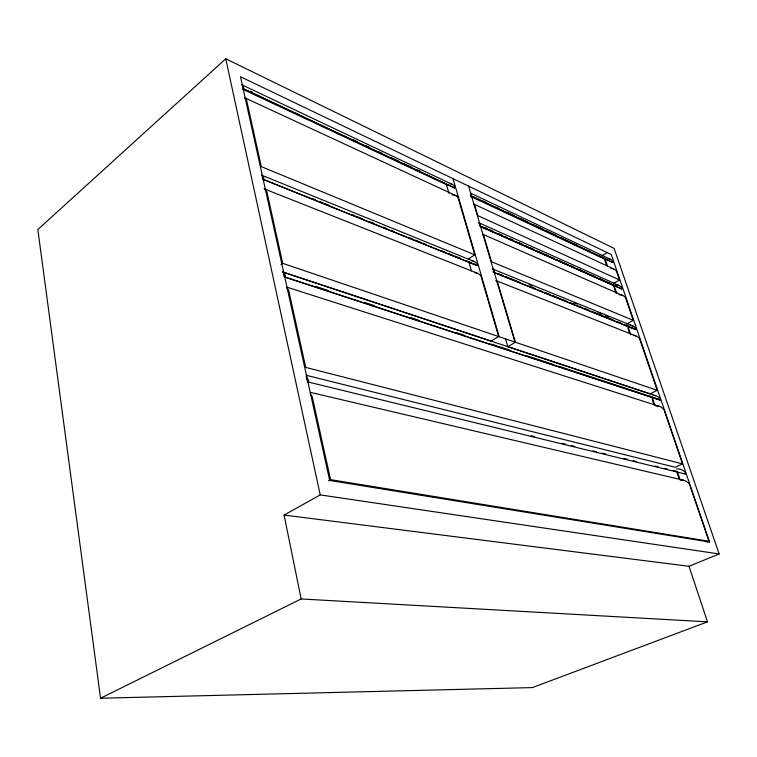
<?xml version="1.0" encoding="UTF-8"?>
<svg xmlns="http://www.w3.org/2000/svg" width="757" height="757" viewBox="0 0 757 757"><rect width="100%" height="100%" fill="white"/><g stroke="black" fill="none" stroke-linecap="round" stroke-linejoin="round"><path stroke-width="1.14" d="M450.387 183.8A12.784 9.093 -66.4 0 1 454.872 186.742A1.221 0.871 -65.9 0 1 454.541 187.925L242.685 88.408L242.533 87.244M472.027 260.928A13.039 9.709 -68.6 0 1 477.553 264.382A1.24 0.927 -68 0 1 477.203 265.603L262.755 179.305L262.594 178.065A14.582 9.046 -71 0 0 262.064 177.403M653.244 395.362A11.166 9.68 -68.9 0 1 660.35 398.986A1.06 0.918 -67.8 0 1 660.038 400.027L284.291 276.863L284.112 275.539A15.008 9.784 -73.5 0 0 283.553 274.791M453.945 187.878L454.077 187.301M470.608 195.722L470.419 194.748M479.673 225.255L479.55 225.832L621.923 288.947A1.031 0.842 -62.6 0 0 622.216 287.944A10.863 8.857 -63.3 0 0 615.564 284.973M493.337 272.274L493.138 271.243M621.923 288.947L621.147 288.001M630.07 325.33A10.967 9.16 -64.9 0 1 636.088 328.547A1.041 0.871 -64 0 1 635.795 329.56L635.322 328.973M659.432 399.904L659.555 399.393M684.801 473.343L685.312 474.014A1.088 0.975 -74.9 0 0 685.634 472.955A11.412 10.22 -76.2 0 0 676.484 468.971M689.021 566.283L719.15 553.954L614.126 248.419L225.747 58.772L37.85 229.56L100.558 698.228L532.426 687.593L707.492 621.847L689.021 566.283L284.102 515.072L301.144 598.957L100.558 698.228M280.894 264.685L282.711 263.351L498.626 336.543L481.017 276.248A13.087 9.803 -69 0 0 474.611 272.671M468.328 259.026L474.762 254.835L458.146 197.946A12.822 9.188 -66.7 0 0 452.033 194.852M602.042 255.724L607.076 252.687M498.626 336.543L490.943 341.104L282.389 271.943M613.804 283.298L619.491 279.967L616.501 271.233A10.816 8.734 -62.8 0 0 612.195 268.48M505.477 338.757L507.815 346.697L515.432 342.24L657.19 390.29L639.57 338.729A10.995 9.235 -65.4 0 0 633.514 335.465M328.547 480.78L330.563 479.645L708.978 541.264L689.476 484.215A11.45 10.295 -77.6 0 0 680.278 480.146M284.102 515.072L320.239 494.889L719.15 553.954M626.503 324.119L633.278 320.334L625.594 297.842A10.882 8.933 -63.7 0 0 621.213 294.975M657.19 390.29L650.149 393.895L507.815 346.697M656.026 406.036A11.194 9.765 -69.8 0 1 664.003 409.688L682.53 463.88L675.216 467.287L306.282 375.292M706.801 542.173L708.978 541.264M242.76 89.288L447.132 184.954A11.752 8.365 -66.4 0 1 448.646 184.708M470.759 196.479L605.855 259.642A9.926 7.958 -62.5 0 1 607.275 259.5M480.695 226.693L614.769 285.909A9.983 8.138 -63.3 0 1 616.908 285.843M628.461 326.276L627.941 326.371L630.751 334.66M242.685 88.408L454.541 187.925M301.144 598.957L707.492 621.847M262.755 179.305L263.389 179.362A1.514 0.937 -70.6 0 0 263.796 177.876A15.859 9.832 -71 0 0 261.392 175.189M608.164 258.705A10.787 8.658 -62.5 0 1 613.189 261.525A1.022 0.823 -61.9 0 1 612.896 262.518L471.677 196.224M284.291 276.863L660.038 400.027M310.502 392.391L683.751 480.288M531.187 435.748L534.622 436.59M562.139 443.328L565.574 444.17M571.308 445.57L574.743 446.412M593.091 450.898L596.525 451.74M602.26 453.14L605.695 453.982M624.042 458.468L627.477 459.31M633.212 460.72L636.656 461.562M654.994 466.047L658.439 466.889M664.163 468.29L667.608 469.132M673.333 470.532L676.777 471.374M307.465 381.831L685.312 474.014M682.53 463.88L305.733 367.4L288.71 290.47A16.399 10.759 -73.9 0 0 286.875 288.001M287.054 287.215L659.319 406.339M315.896 286.449L328.254 290.508M364.193 302.317L374.299 305.639M410.237 317.448L418.101 320.031M456.282 332.588L464.145 335.171M491.094 344.028L510.19 350.302M525.907 355.468L553.982 364.694M558.477 366.17L646.071 394.965M648.323 395.703L658.429 399.024M282.635 271.943L655.694 395.684M264.051 188.796L477.08 273.097M496.034 280.601L635.833 335.919M312.253 198.504L315.546 199.839M319.927 201.608L323.22 202.933M325.415 203.822L328.699 205.147M351.721 214.449L355.014 215.773M357.209 216.663L362.688 218.877M370.362 221.971L373.655 223.306M383.525 227.289L386.808 228.614M391.199 230.383L394.482 231.718M409.84 237.916L413.123 239.24M415.319 240.13L420.797 242.344M422.993 243.224L426.286 244.558M441.634 250.756L444.917 252.081M449.308 253.85L452.601 255.185M454.787 256.065L460.275 258.279M466.851 260.938L471.233 262.707M473.428 263.597L476.721 264.922M497.832 273.447L503.291 275.652M505.468 276.532L519.652 282.266M531.66 287.111L534.934 288.436M539.296 290.196L542.57 291.521M544.756 292.401L550.207 294.605M552.392 295.485L566.577 301.21M569.851 302.535L574.213 304.295M578.575 306.055L581.849 307.38M584.035 308.26L589.495 310.465M591.671 311.345L597.131 313.549M599.307 314.429L613.501 320.154M616.775 321.479L621.137 323.239M625.5 325.008L628.774 326.324M630.959 327.213L634.234 328.529M262.594 179.002L477.203 265.603M635.795 329.56L493.952 272.35A1.221 0.918 -67.7 0 0 494.293 271.157A12.822 9.671 -68.3 0 0 493.195 269.833M494.425 272.709L635.208 329.475M529.077 284.623L532.36 285.957M573.957 302.819L577.241 304.144M598.039 312.575L601.323 313.909M605.704 315.688L608.988 317.013M261.752 175.217L474.402 261.6M492.249 268.849L633.089 326.068M474.762 254.835L261.307 166.625L246.574 100.019A15.509 9.198 -69.5 0 0 244.937 98.069M633.278 320.334L491.492 261.742L483.837 236.014A12.708 9.396 -67.2 0 0 482.758 234.736M482.938 234.329L622.651 295.457M485.048 227.639L487.196 228.605M489.344 229.56L492.561 230.989M497.936 233.383L502.232 235.295M505.458 236.733L507.606 237.689M509.754 238.644L512.972 240.083M518.346 242.467L522.642 244.379M525.86 245.817L528.008 246.773M530.155 247.728L533.382 249.167M538.757 251.561L548.418 255.866M550.566 256.822L553.793 258.251M559.158 260.645L568.829 264.95M570.977 265.906L574.203 267.344M579.569 269.729L589.239 274.034M591.387 274.99L594.614 276.428M599.979 278.822L615.015 285.512M483.676 227.261L486.902 228.699M515.981 241.634L519.217 243.073M536.448 250.747L539.675 252.185M556.906 259.85L560.142 261.288M577.373 268.953L581.679 270.874M597.841 278.065L602.146 279.976M480.619 226.305L621.355 288.881M478.509 222.605L619.292 285.588M619.491 279.967L477.771 215.613L474.809 205.658A12.604 9.15 -66.4 0 0 473.75 204.418M244.653 97.748L458.95 197.019M473.929 204.125L613.605 268.924M250.312 91.237L252.45 92.24M352.724 139.515L356.992 141.531M365.527 145.552L369.795 147.568M378.33 151.589L382.597 153.605M391.132 157.626L398.598 161.146M403.935 163.663L411.401 167.183M416.738 169.7L419.936 171.205M483.515 201.182L485.653 202.185M496.308 207.21L498.437 208.213M506.963 212.234L514.419 215.754M519.747 218.262L527.203 221.782M532.531 224.29L543.185 229.314M545.314 230.317L555.969 235.342M561.297 237.859L571.951 242.883M574.09 243.886L577.288 245.391M587.943 250.416L590.072 251.419M598.598 255.44L606.054 258.951M471.195 195.77L612.896 262.518M241.786 84.765L451.872 184.235M470.665 193.13L610.303 259.244M307.635 381.045L307.266 380.411A15.518 10.57 -77 0 0 306.67 379.579M652.231 397.463L654.814 405.071M677.477 471.904L679.928 479.115M605.354 259.765L607.606 266.426M614.258 286.023L616.643 293.073M652.127 399.185L654.02 404.768M677.004 472.567L678.878 478.102M604.55 259.329L606.442 264.903M613.444 285.578L616.056 293.281M627.865 328.122L629.748 333.695M515.432 342.24L497.775 282.853A12.86 9.765 -68.7 0 0 496.024 280.942M468.592 186.118L514.949 342.079L499.213 336.742L453.008 178.652M446.592 185.124L448.958 193.319M468.886 262.215L471.393 270.892M282.711 263.351L266.89 191.862A15.916 9.945 -71.3 0 0 264.467 189.127M330.563 479.645L312.196 396.621A16.976 11.62 -77.6 0 0 310.238 393.848M225.747 58.772L320.239 494.889M242.06 85.058A15.452 9.093 -69.2 0 1 243.688 86.979A1.476 0.871 -68.8 0 1 243.29 88.408M284.963 276.967A1.552 1.012 -73 0 0 285.38 275.434A16.323 10.636 -73.5 0 0 283.563 273.012M308.175 382.001A1.609 1.098 -76.4 0 0 308.61 380.421A16.881 11.497 -77 0 0 305.904 376.986M610.691 268.319A10.816 8.734 -62.8 0 1 611.448 268.366M471.261 195.685A1.192 0.861 -65.6 0 0 471.526 194.606A12.566 9.065 -66.1 0 0 470.476 193.385M480.146 225.889A1.202 0.889 -66.3 0 0 480.477 224.715A12.67 9.302 -66.9 0 0 478.793 222.927M618.904 294.814A10.882 8.933 -63.7 0 1 620.456 294.842M709.555 542.003L329.683 480.477L240.499 76.741L611.268 254.532L709.555 542.003"/></g></svg>
